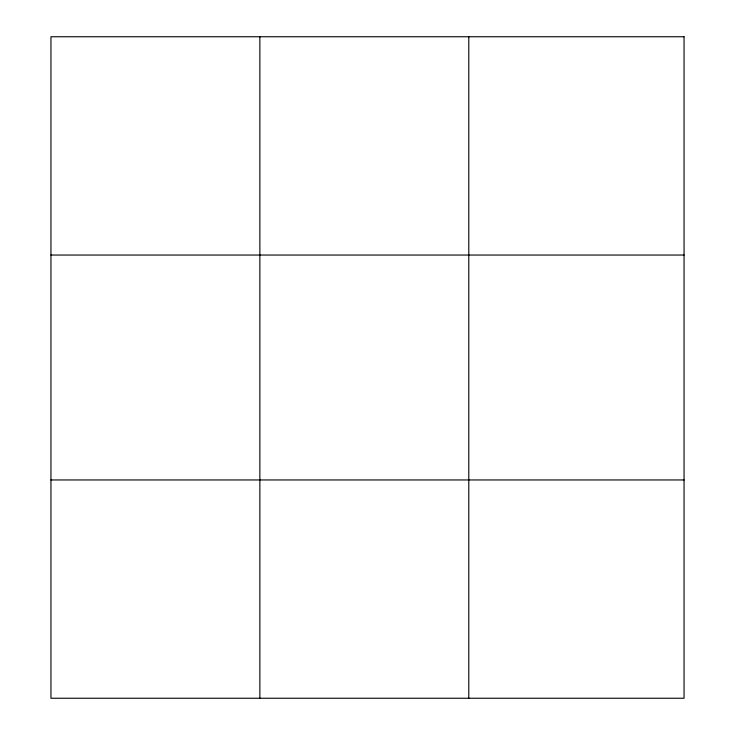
<?xml version="1.0" encoding="UTF-8"?>
<svg xmlns="http://www.w3.org/2000/svg" width="735" height="735" viewBox="0 0 735 735"><rect width="100%" height="100%" fill="white"/><g stroke="black" fill="none" stroke-linecap="round" stroke-linejoin="round"><path stroke-width="1.1" d="M259.868 698.25L259.868 36.75M468.792 698.25L468.792 36.75M50.945 255.045L684.055 255.045M50.945 479.955L684.055 479.955M684.055 36.75L684.055 698.25L50.945 698.25L50.945 36.75L684.055 36.75"/></g></svg>
